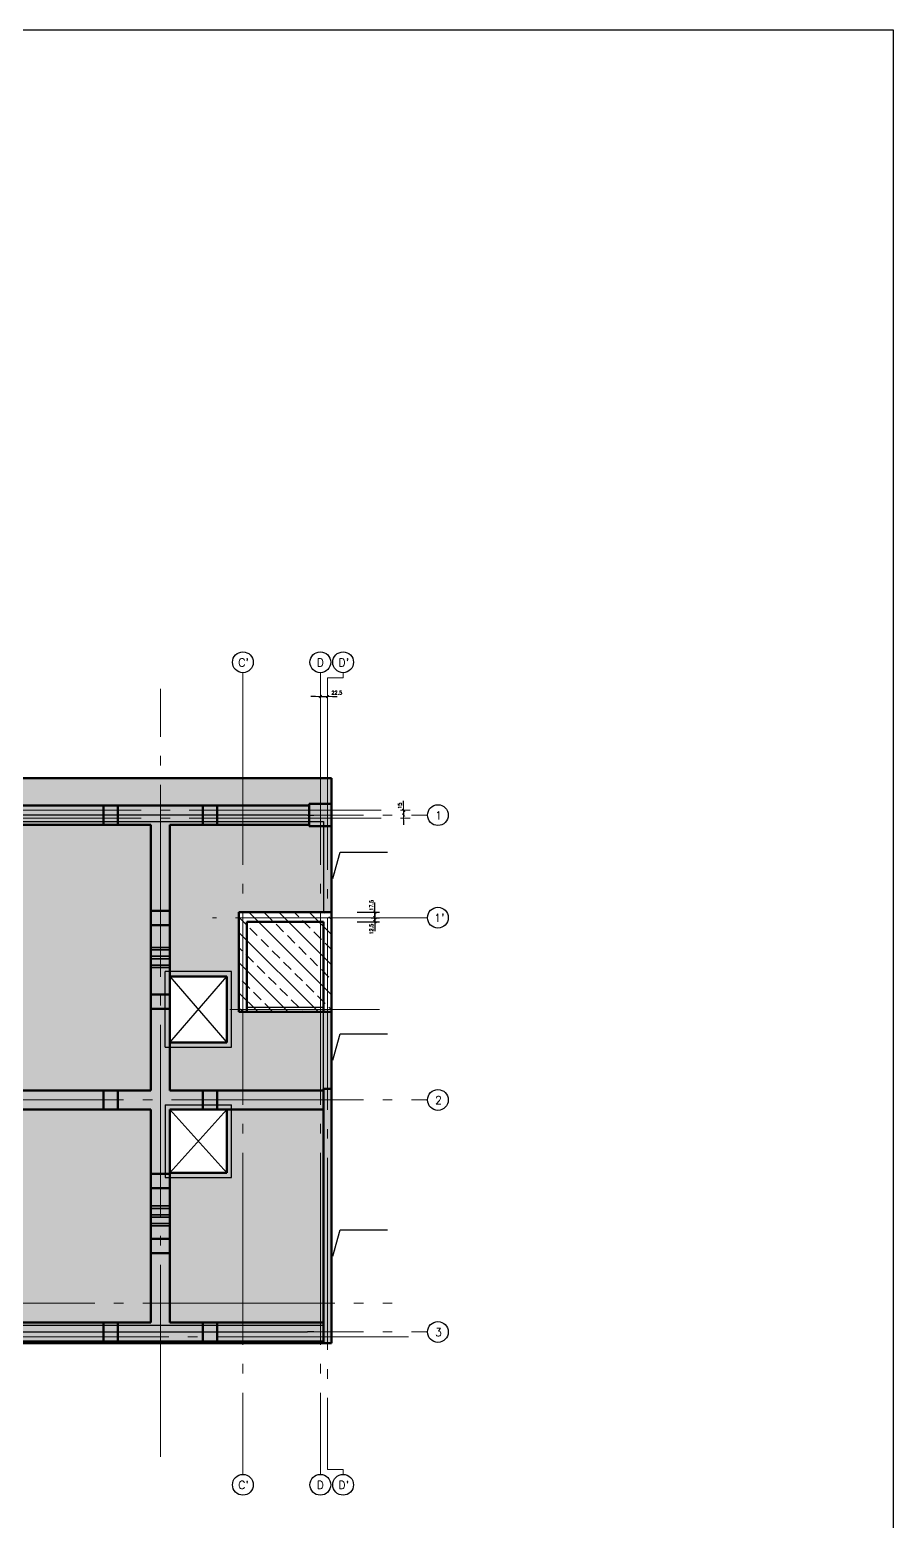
# Model space of a CAD drawing. Extents: x -970 to 10525, y -5 to 8110.
# Drawn here: x 7822 to 10520, y 3450 to 8110 of the extents above; entities that cross this region are included whole.
import ezdxf
from ezdxf.xclip import XClip

# ---------------------------------------------------------------- set-up
doc = ezdxf.new("R2010")
doc.units = 0
doc.header["$LTSCALE"] = 60
doc.header["$MEASUREMENT"] = 0
doc.header["$XCLIPFRAME"] = 0
doc.linetypes.add('2024_22-102$0$EJES', pattern=[12.5, 10, -1, 0.5, -1])
doc.layers.get('0').update_dxf_attribs({"linetype": 'CONTINUOUS'})
for name, color, linetype, lineweight in [('2024_22-102$0$RLE-COTAS', 2, 'CONTINUOUS', 9), ('2024_22-102$0$RLE-EJE', 3, 'CONTINUOUS', 25), ('2024_22-102$0$RLE-EJES', 1, '2024_22-102$0$EJES', 15), ('2024_22-102$0$RLE-LOSA', 90, 'CONTINUOUS', 15), ('2024_22-102$0$RLE-MURO', 3, 'CONTINUOUS', 25), ('2024_22-102$0$RLE-PILAR', 3, 'CONTINUOUS', 25), ('2024_22-102$0$RLE-PROYECCION', 3, 'CONTINUOUS', 15), ('2024_22-102$0$RLE-VIGA', 3, 'CONTINUOUS', 15)]:
    doc.layers.add(name, color=color, linetype=linetype, lineweight=lineweight)
for name, color, linetype in [('2024_22-102$0$RLE-COTAS1', 2, 'CONTINUOUS'), ('2024_22-102$0$RLE-SEGMENTOS1', 3, 'CONTINUOUS'), ('2024_22-102$0$RLE-VANOS', 1, 'CONTINUOUS'), ('HATCH CARGAS', 1, 'CONTINUOUS'), ('RLA-FORMATO', 7, 'CONTINUOUS')]:
    doc.layers.add(name, color=color, linetype=linetype)
doc.styles.add('2024_22-102$0$ROMAND', font='romand', dxfattribs={"height": 31.5})
doc.styles.add('2024_22-102$0$ROMANS', font='romans.shx', dxfattribs={"height": 11.25})
doc.dimstyles.new('2024_22-102$0$ING-50', dxfattribs={"dimscale": 50, "dimtxt": 0.27, "dimasz": 0.3, "dimexe": 0, "dimexo": 0, "dimgap": 0.1, "dimtad": 1, "dimdec": 1, "dimzin": 12, "dimdsep": 46, "dimtxsty": '2024_22-102$0$ROMANS', "dimblk": '2024_22-102$0$TICK1', "dimblk1": '2024_22-102$0$TICK1', "dimblk2": '2024_22-102$0$TICK1', "dimcen": 0.09, "dimclrd": 2, "dimclre": 1, "dimclrt": 3, "dimadec": 0, "dimazin": 0, "dimtfac": 1, "dimtdec": 0, "dimtix": 1, "dimtmove": 2, "dimatfit": 3, "dimldrblk": '2024_22-102$0$TICK1', "dimfxl": 0, "dimfxlon": 1, "dimtolj": 1, "dimtzin": 0, "dimarcsym": 0})

# ---------------------------------------------------------------- blocks, each defined once
blk = doc.blocks.new('2024_22-102$0$TICK1')
at = {"color": 2}
for points in [[(0, 0), (-1, 0)], [(1.819e-12, 0), (1.000000000001819, 0)]]:
    blk.add_lwpolyline(points, dxfattribs=at)
at = {"color": 2, "const_width": 0.2}
blk.add_lwpolyline([(-0.2999999999974534, -0.3000000000001819), (0.3000000000010914, 0.3000000000001819)], dxfattribs=at)
blk = doc.blocks.new('*D70')
at = {"layer": '2024_22-102$0$RLE-COTAS', "color": 2, "lineweight": -2, "transparency": 16777216}
for p, q in [((4220.199431031778, 3398.412019822534), (4205.199431031778, 3398.412019822534)), ((4235.199431031778, 3398.412019822534), (4257.699633481976, 3398.412019822534)), ((4272.699633481976, 3398.412019822534), (4287.699633481976, 3398.412019822534))]:
    blk.add_line(p, q, dxfattribs=at)
at = {"layer": '2024_22-102$0$RLE-COTAS', "color": 2, "lineweight": -2, "transparency": 16777216, "xscale": 15, "yscale": 15, "zscale": 15}
blk.add_blockref('2024_22-102$0$TICK1', (4235.199431031778, 3398.412019822534), dxfattribs=at)
at = {"layer": '2024_22-102$0$RLE-COTAS', "color": 2, "lineweight": -2, "transparency": 16777216, "xscale": 15, "yscale": 15, "zscale": 15, "rotation": 180}
blk.add_blockref('2024_22-102$0$TICK1', (4257.699633481976, 3398.412019822534), dxfattribs=at)
at = {"layer": '2024_22-102$0$RLE-COTAS', "color": 3, "transparency": 16777216, "insert": (4269.857249981082, 3415.990775871614), "char_height": 11.25, "width": 38.87659202789882, "attachment_point": 1, "line_spacing_factor": 0.9417779076525876, "style": '2024_22-102$0$ROMANS'}
blk.add_mtext('\\A1;22.5', dxfattribs=at)
blk = doc.blocks.new('*D72')
at = {"layer": '2024_22-102$0$RLE-COTAS', "color": 2, "lineweight": -2, "transparency": 16777216}
for p, q in [((4495.528282503732, 3057.933180450543), (4495.528282503732, 3072.933180450543)), ((4495.528282503732, 3042.933180450543), (4495.528282503732, 3027.933180450507)), ((4495.528282503732, 3012.933180450507), (4495.528282503732, 2997.933180450507))]:
    blk.add_line(p, q, dxfattribs=at)
at = {"layer": '2024_22-102$0$RLE-COTAS', "color": 2, "lineweight": -2, "transparency": 16777216, "xscale": 15, "yscale": 15, "zscale": 15}
for p, rotation in [((4495.528282503732, 3042.933180450543), 270), ((4495.528282503732, 3027.933180450507), 90)]:
    blk.add_blockref('2024_22-102$0$TICK1', p, dxfattribs=dict(at, rotation=rotation))
at = {"layer": '2024_22-102$0$RLE-COTAS', "color": 3, "transparency": 16777216, "insert": (4477.949526454666, 3047.403070630781), "char_height": 11.25, "width": 22.15061638798886, "attachment_point": 1, "rotation": 89.99999999999991, "line_spacing_factor": 0.9417779076525876, "style": '2024_22-102$0$ROMANS'}
blk.add_mtext('\\A1;15', dxfattribs=at)
blk = doc.blocks.new('*D97')
at = {"layer": '2024_22-102$0$RLE-COTAS1', "color": 1, "lineweight": -2, "transparency": 16777216}
for p, q in [((4394.030359870142, 2707.432161664235), (4420.528282503735, 2707.432161664235)), ((4350.528282503735, 2694.932161664247), (4420.528282503735, 2694.932161664247))]:
    blk.add_line(p, q, dxfattribs=at)
at = {"layer": '2024_22-102$0$RLE-COTAS1', "color": 2, "lineweight": -2, "transparency": 16777216}
for p, q in [((4405.528282503735, 2722.432161664235), (4405.528282503735, 2737.432161664235)), ((4405.528282503735, 2707.432161664235), (4405.528282503735, 2694.932161664247)), ((4405.528282503735, 2679.932161664247), (4405.528282503735, 2664.932161664247))]:
    blk.add_line(p, q, dxfattribs=at)
at = {"layer": '2024_22-102$0$RLE-COTAS1', "color": 2, "lineweight": -2, "transparency": 16777216, "xscale": 15, "yscale": 15, "zscale": 15}
for p, rotation in [((4405.528282503735, 2707.432161664235), 270), ((4405.528282503735, 2694.932161664247), 90)]:
    blk.add_blockref('2024_22-102$0$TICK1', p, dxfattribs=dict(at, rotation=rotation))
at = {"layer": '2024_22-102$0$RLE-COTAS1', "color": 3, "transparency": 16777216, "insert": (4394.90328250373, 2671.563743779269), "char_height": 11.25, "width": 49.95190022189325, "attachment_point": 5, "rotation": 90, "style": '2024_22-102$0$ROMANS'}
blk.add_mtext('\\A1;12.5', dxfattribs=at)
blk = doc.blocks.new('*D98')
at = {"layer": '2024_22-102$0$RLE-COTAS1', "color": 2, "lineweight": -2, "transparency": 16777216}
for p, q in [((4405.52828250374, 2739.932161664247), (4405.52828250374, 2754.932161664247)), ((4405.52828250374, 2707.432161664236), (4405.52828250374, 2724.932161664247)), ((4405.52828250374, 2692.432161664236), (4405.52828250374, 2677.432161664236))]:
    blk.add_line(p, q, dxfattribs=at)
at = {"layer": '2024_22-102$0$RLE-COTAS1', "color": 1, "lineweight": -2, "transparency": 16777216}
for p, q in [((4350.52828250374, 2724.932161664247), (4420.52828250374, 2724.932161664247)), ((4394.030359870142, 2707.432161664236), (4420.52828250374, 2707.432161664236))]:
    blk.add_line(p, q, dxfattribs=at)
at = {"layer": '2024_22-102$0$RLE-COTAS1', "color": 2, "lineweight": -2, "transparency": 16777216, "xscale": 15, "yscale": 15, "zscale": 15}
for p, rotation in [((4405.52828250374, 2724.932161664247), 270), ((4405.52828250374, 2707.432161664236), 90)]:
    blk.add_blockref('2024_22-102$0$TICK1', p, dxfattribs=dict(at, rotation=rotation))
at = {"layer": '2024_22-102$0$RLE-COTAS1', "color": 3, "transparency": 16777216, "insert": (4394.903282503735, 2745.787449885058), "char_height": 11.25, "width": 49.95190022189325, "attachment_point": 5, "rotation": 90, "style": '2024_22-102$0$ROMANS'}
blk.add_mtext('\\A1;17.5', dxfattribs=at)
blk = doc.blocks.new('2024_22-102$0$FLECHA')
at = {"color": 2}
blk.add_lwpolyline([(0, 0, 0, 5, 0), (19.21230457780803, 0, 5, 5, 0)], format="xyseb", dxfattribs=at)
blk = doc.blocks.new('2024_22-102')
at = {"color": 1}
for p, q in [((4274.101604644389, 2830.145914303311), (4297.611160386543, 2912.358266127606)), ((4297.611160386543, 2912.358266127606), (4444.752898098677, 2912.358266127606)), ((4274.101604644389, 2262.03206155711), (4297.611160386543, 2344.244413381405)), ((4297.611160386543, 2344.244413381405), (4444.752898098677, 2344.244413381405)), ((4274.101604644389, 1650.209380310796), (4297.611160386543, 1732.421732135091)), ((4297.611160386543, 1732.421732135091), (4444.752898098677, 1732.421732135091))]:
    blk.add_line(p, q, dxfattribs=at)
at = {"layer": '2024_22-102$0$RLE-EJE'}
for centre, radius in [((3993.199165209343, 3505.43318044223), 32.50000000000001), ((4235.199431031781, 3505.43318044223), 32.50000000000001), ((4306.450357864287, 3505.43318044223), 32.50000000000001), ((4602.699431031755, 3027.933180450505), 32.50000000000001), ((4602.699431031753, 2707.432161664234), 32.50000000000002), ((4602.699431031751, 2137.93318044851), 32.50000000000001), ((4602.69943103175, 1412.933180442191), 32.50000000000001), ((3993.199165209341, 935.4331804505337), 32.50000000000001), ((4235.199431031779, 935.4331804505341), 32.50000000000001), ((4306.450357864287, 935.4331804505341), 32.50000000000001)]:
    blk.add_circle(centre, radius, dxfattribs=at)
at = {"layer": '2024_22-102$0$RLE-EJES', "linetype": '2024_22-102$0$EJES', "lineweight": 9}
for p, q in [((3993.19916520934, 3472.933180442231), (3993.19916520934, 967.9331804505339)), ((4235.199431031778, 3472.933180442231), (4235.199431031777, 967.9331804505343)), ((4257.699633481976, 3456.963245494024), (4257.699633481975, 983.5830355740727)), ((4257.699633481976, 3456.963245494024), (4306.450357864286, 3456.963245494024)), ((4306.450357864286, 3456.963245494024), (4306.450357864286, 3472.933180442231)), ((770.1994317448416, 3027.933180450517), (4570.199431031752, 3027.933180450506)), ((4570.199431031751, 2707.432161664234), (3897.842889487922, 2707.432161664236)), ((3951.873142066619, 2420.437409612148), (4420.344708525794, 2420.437409612148)), ((770.1994317448398, 2137.933180448521), (4570.19943103175, 2137.93318044851)), ((770.1994317448361, 1412.933180442202), (4570.199431031748, 1412.933180442191)), ((4257.699633481975, 983.5830355740727), (4306.450357864285, 983.5830355740727)), ((4306.450357864285, 983.5830355740727), (4306.450357864285, 967.9331804505343))]:
    blk.add_line(p, q, dxfattribs=at)
at = {"layer": '2024_22-102$0$RLE-EJES', "linetype": '2024_22-102$0$EJES'}
for p, q in [((3735.199633387159, 1022.933180442223), (3735.199633387163, 3422.933180442227)), ((825.5536696181962, 3042.933180450554), (4515.553669618195, 3042.933180450542)), ((825.5536696181962, 3017.933180450551), (4515.553669618195, 3017.93318045054)), ((1430.199633455413, 1502.933180441944), (4460.199633455414, 1502.933180441934)), ((4511.199431744421, 1397.93318044222), (831.1994317444214, 1397.933180442231))]:
    blk.add_line(p, q, dxfattribs=at)
at = {"layer": '2024_22-102$0$RLE-LOSA', "color": 3, "lineweight": 50}
for p, q in [((1070.199431744842, 3142.933180450545), (4270.199431031752, 3142.933180450536)), ((4270.199431031752, 3142.933180450536), (4270.199431031752, 3062.933180450544)), ((4270.199431031752, 2992.933180450544), (4270.199431031752, 2724.932161664246)), ((3942.899633387161, 2523.933180448543), (3765.19963338716, 2523.933180448543)), ((3942.89963338716, 2317.933180448543), (3942.899633387161, 2523.933180448543)), ((4005.699165209328, 2412.91651491812), (4245.199633481962, 2412.916514918119)), ((4270.199431031751, 2412.933180448543), (4270.199431031751, 2172.933180448511)), ((3765.199633400169, 2317.933180448544), (3942.89963338716, 2317.933180448543)), ((3942.899633387158, 1910.433180448543), (3942.899633387158, 2107.933180448541)), ((3765.19963338716, 1910.433180448543), (3942.899633387158, 1910.433180448543)), ((4245.199633481962, 1377.933180442231), (3270.199633400168, 1377.933180442231))]:
    blk.add_line(p, q, dxfattribs=at)
at = {"layer": '2024_22-102$0$RLE-MURO', "lineweight": 70}
for p, q in [((3980.699165209327, 2412.91651491812), (3980.699165209328, 2724.932161664247)), ((3980.699165209328, 2724.932161664247), (4270.199633481963, 2724.932161664246)), ((4270.199633481963, 2724.932161664246), (4270.199633481963, 2412.933180448543)), ((4005.699165209329, 2694.932161664247), (4005.699165209328, 2412.91651491812)), ((4245.199633481963, 2694.932161664246), (4005.699165209329, 2694.932161664247)), ((4245.199633481962, 2412.933180448543), (4245.199633481963, 2694.932161664246)), ((4005.699165209328, 2412.91651491812), (3980.699165209327, 2412.91651491812)), ((4270.199633481963, 2412.933180448543), (4245.199633481962, 2412.933180448543)), ((4245.199633481962, 1377.933180442231), (4245.199633481963, 2172.933180448511)), ((4245.199633481963, 2172.933180448511), (4270.199633481963, 2172.933180448511)), ((4270.199633481963, 2172.933180448511), (4270.199633481963, 1377.933180442231)), ((4270.199633481963, 1377.933180442231), (4245.199633481962, 1377.933180442231))]:
    blk.add_line(p, q, dxfattribs=at)
at = {"layer": '2024_22-102$0$RLE-PILAR', "lineweight": 70}
for p, q in [((4200.199431031764, 2992.933180450544), (4200.199431031764, 3062.933180450544)), ((4200.199431031764, 3062.933180450544), (4270.199431031764, 3062.933180450544)), ((4270.199431031764, 3062.933180450544), (4270.199431031764, 2992.933180450544)), ((4270.199431031764, 2992.933180450544), (4200.199431031764, 2992.933180450544))]:
    blk.add_line(p, q, dxfattribs=at)
at = {"layer": '2024_22-102$0$RLE-PROYECCION', "lineweight": 25}
blk.add_line((4200.204391969264, 3027.933180450541), (4215.199939420923, 3027.933180450541), dxfattribs=at)
at = {"layer": '2024_22-102$0$RLE-SEGMENTOS1', "lineweight": 50}
for p, q in [((3491.746358271055, 3057.933180450539), (3571.746358271056, 3057.933180450539)), ((3557.699633502377, 3057.933180450539), (3557.699633502377, 2997.933180450539)), ((3602.699633502377, 3057.933180450539), (3602.699633502377, 2997.933180450539)), ((3867.699633519188, 2997.933180450538), (3867.699633519188, 3057.933180450538)), ((3912.699633519188, 3057.933180450538), (3912.699633519188, 3027.933180450541)), ((3491.746358271055, 2997.933180450539), (3571.746358271056, 2997.933180450539)), ((3912.699633519188, 3027.933180450541), (3912.699633519188, 3007.933180450542)), ((3912.699633519188, 3007.933180450542), (3912.699633519188, 2997.933180450538)), ((3705.19963338716, 2728.733180450463), (3765.19963338716, 2728.733180450462)), ((3705.19963338716, 2683.733180450462), (3765.19963338716, 2683.733180450461)), ((3705.19963338716, 2467.133180448494), (3765.19963338716, 2467.133180448494)), ((3765.19963338716, 2422.133180448494), (3705.19963338716, 2422.133180448494)), ((3557.699633502344, 2167.933180448542), (3557.699633502344, 2107.933180448542)), ((3602.699633502344, 2167.933180448542), (3602.699633502344, 2107.933180448542)), ((3867.699633519159, 2107.933180448541), (3867.699633519159, 2167.933180448542)), ((3912.699633519159, 2167.933180448541), (3912.699633519159, 2107.933180448541)), ((3705.19963338716, 1907.094291931374), (3765.19963338716, 1907.094291931374)), ((3705.19963338716, 1862.094291931374), (3765.19963338716, 1862.094291931374)), ((3705.19963338716, 1703.755403420474), (3765.19963338716, 1703.755403420474)), ((3705.19963338716, 1658.755403420474), (3765.19963338716, 1658.755403420474)), ((3557.699633502322, 1442.933180442223), (3557.699633502322, 1382.933180442222)), ((3602.699633502322, 1442.933180442223), (3602.699633502322, 1382.933180442222)), ((3867.699633519133, 1382.933180442221), (3867.699633519133, 1442.933180442222)), ((3912.699633519133, 1442.933180442222), (3912.699633519133, 1382.933180442221))]:
    blk.add_line(p, q, dxfattribs=at)
at = {"layer": '2024_22-102$0$RLE-SEGMENTOS1', "lineweight": 25}
for p, q in [((3416.746358271055, 3027.933180450543), (3270.199633400169, 3027.933180450544)), ((3270.199633400169, 3007.933180450544), (3416.746358271055, 3007.933180450543)), ((3571.746358271056, 3027.933180450543), (3416.746358271055, 3027.933180450543)), ((3416.746358271055, 3007.933180450543), (3571.746358271056, 3007.933180450543)), ((3735.199633387162, 3027.933180450542), (3571.746358271056, 3027.933180450543)), ((3571.746358271056, 3007.933180450543), (3735.199633387162, 3007.933180450542)), ((3886.682143702402, 3027.933180450542), (3735.199633387162, 3027.933180450543)), ((3735.199633387162, 3007.933180450543), (3886.682143702402, 3007.933180450542)), ((4041.682143702403, 3027.933180450541), (3886.682143702402, 3027.933180450542)), ((3886.682143702402, 3007.933180450542), (4041.682143702403, 3007.933180450541)), ((4195.199939420922, 3027.933180450541), (4041.682143702403, 3027.933180450541)), ((4041.682143702403, 3007.933180450541), (4245.199633481963, 3007.933180450541)), ((4195.199939420922, 3027.933180450541), (4200.199431031764, 3027.933180450541)), ((4245.199633481963, 3007.933180450541), (4245.199633481963, 2724.932161664246)), ((3957.899633387161, 2538.933180448543), (3750.19963338716, 2538.933180448544)), ((3750.19963338716, 2302.933180448544), (3750.19963338716, 2538.933180448544)), ((3957.89963338716, 2302.933180448543), (3957.899633387161, 2538.933180448543)), ((4005.699165209328, 2427.91651491812), (4245.199633481962, 2427.916514918119)), ((4245.199633481963, 2172.933180448511), (4245.199633481962, 2412.933180448543)), ((3750.19963338716, 2302.933180448544), (3957.89963338716, 2302.933180448543)), ((3750.19963338716, 2122.933180448541), (3957.899633387158, 2122.933180448541)), ((3750.19963338716, 2122.933180448541), (3750.19963338716, 1895.433180448543)), ((3957.899633387158, 1895.433180448543), (3957.899633387158, 2122.933180448541)), ((3750.19963338716, 1895.433180448543), (3957.899633387158, 1895.433180448543)), ((3379.233305056264, 1432.933180441942), (3235.199633400164, 1432.933180441942)), ((3235.199633400164, 1412.933180441942), (3379.233305056264, 1412.933180441941)), ((3469.233305056263, 1432.933180441941), (3379.233305056264, 1432.933180441942)), ((3379.233305056264, 1412.933180441941), (3469.233305056263, 1412.933180441941)), ((3735.19963338716, 1432.93318044194), (3469.233305056263, 1432.933180441941)), ((3469.233305056263, 1412.933180441941), (3735.19963338716, 1412.93318044194)), ((3949.233305056264, 1432.93318044194), (3735.19963338716, 1432.93318044194)), ((3735.19963338716, 1412.93318044194), (3949.233305056264, 1412.93318044194)), ((4039.233305056264, 1432.93318044194), (3949.233305056264, 1432.93318044194)), ((3949.233305056264, 1412.93318044194), (4039.233305056264, 1412.933180441939)), ((4245.199633481962, 1432.933180441939), (4039.233305056264, 1432.93318044194)), ((4039.233305056264, 1412.933180441939), (4195.199939420917, 1412.933180441939)), ((4215.199939420918, 1412.933180441939), (4195.199939420917, 1412.933180441939))]:
    blk.add_line(p, q, dxfattribs=at)
at = {"layer": '2024_22-102$0$RLE-SEGMENTOS1', "lineweight": 35}
for p, q in [((3765.199633387154, 2614.183180443285), (3705.199633387153, 2614.183180443285)), ((3765.199633387154, 2606.683180443286), (3705.199633387153, 2606.683180443286)), ((3765.199633387154, 2586.683180443285), (3705.199633387153, 2586.683180443285)), ((3765.199633387154, 2579.183180443286), (3705.199633387153, 2579.183180443286)), ((3765.199633387154, 2559.183180443289), (3705.199633387153, 2559.183180443289)), ((3765.199633387154, 2551.68318044329), (3705.199633387153, 2551.68318044329)), ((3765.199633387153, 1806.674847675936), (3705.199633387152, 1806.674847675936)), ((3765.199633387153, 1799.174847675936), (3705.199633387152, 1799.174847675936)), ((3765.199633387153, 1779.174847675935), (3705.199633387152, 1779.174847675935)), ((3765.199633387153, 1771.674847675935), (3705.199633387152, 1771.674847675935)), ((3765.199633387153, 1751.674847675934), (3705.199633387152, 1751.674847675934)), ((3765.199633387153, 1744.174847675935), (3705.199633387152, 1744.174847675935))]:
    blk.add_line(p, q, dxfattribs=at)
at = {"layer": '2024_22-102$0$RLE-VANOS'}
for p, q in [((3765.19963340017, 2523.933180448544), (3942.89963338716, 2317.933180448543)), ((3765.199633400169, 2317.933180448544), (3942.899633387161, 2523.933180448543)), ((3942.899633387158, 1910.433180448543), (3765.199633400168, 2107.916514918161)), ((3765.199633400168, 1910.433180448543), (3942.899633387158, 2107.916514918161))]:
    blk.add_line(p, q, dxfattribs=at)
at = {"layer": '2024_22-102$0$RLE-VIGA', "lineweight": 50}
for p, q in [((3270.199633400169, 3057.93318045054), (3491.746358271055, 3057.933180450539)), ((3571.746358271056, 3057.933180450539), (3705.19963338716, 3057.933180450539)), ((3705.19963338716, 3057.933180450539), (3765.19963338716, 3057.933180450539)), ((3765.19963338716, 3057.933180450538), (3961.682143702402, 3057.933180450538)), ((3961.682143702402, 3057.933180450538), (4041.682143702403, 3057.933180450538)), ((4041.682143702403, 3057.933180450538), (4200.199431031764, 3057.933180450537)), ((3270.199633400169, 2997.93318045054), (3491.746358271055, 2997.933180450539)), ((3571.746358271056, 2997.933180450539), (3705.19963338716, 2997.933180450538)), ((3705.19963338716, 2167.933180448542), (3705.19963338716, 2997.933180450538)), ((3765.19963338716, 2167.933180448542), (3765.19963338716, 2997.933180450538)), ((3765.19963338716, 2997.933180450538), (3961.682143702401, 2997.933180450538)), ((3961.682143702401, 2997.933180450538), (4041.682143702403, 2997.933180450538)), ((4041.682143702403, 2997.933180450538), (4200.199431031764, 2997.933180450537)), ((3270.199633400169, 2167.933180448543), (3705.19963338716, 2167.933180448542)), ((3765.19963338716, 2167.933180448542), (4245.199633481963, 2167.93318044854)), ((3270.199633400169, 2107.933180448543), (3705.19963338716, 2107.933180448542)), ((3705.19963338716, 2107.933180448542), (3705.19963338716, 1442.933180442222)), ((3765.19963338716, 2107.933180448541), (3765.19963338716, 1442.933180442222)), ((3765.19963338716, 2107.933180448541), (4245.199633481963, 2107.93318044854)), ((3270.199633400168, 1442.933180442224), (3454.233305056263, 1442.933180442223)), ((3454.233305056263, 1442.933180442223), (3534.233305056263, 1442.933180442223)), ((3534.233305056263, 1442.933180442223), (3705.19963338716, 1442.933180442222)), ((3765.19963338716, 1442.933180442222), (4024.233305056264, 1442.933180442221)), ((4024.233305056264, 1442.933180442221), (4104.233305056264, 1442.933180442221)), ((4104.233305056264, 1442.933180442221), (4245.199633481962, 1442.933180442221)), ((3270.199633400168, 1382.933180442223), (3454.233305056263, 1382.933180442223)), ((3454.233305056263, 1382.933180442223), (3534.233305056263, 1382.933180442223)), ((3534.233305056263, 1382.933180442223), (3765.199633387159, 1382.933180442222)), ((3765.19963338716, 1382.933180442222), (4024.233305056264, 1382.933180442221)), ((4024.233305056264, 1382.933180442221), (4104.233305056264, 1382.933180442221)), ((4104.233305056264, 1382.933180442221), (4245.199633481962, 1382.93318044222))]:
    blk.add_line(p, q, dxfattribs=at)
at = {"color": 1, "rotation": 74.04151716586321}
for p in [(4274.101604644389, 2830.145914303311), (4274.101604644389, 2262.03206155711), (4274.101604644389, 1650.209380310796)]:
    blk.add_blockref('2024_22-102$0$FLECHA', p, dxfattribs=at)
at = {"layer": '2024_22-102$0$RLE-EJE', "color": 5, "lineweight": 9, "char_height": 25, "width": 1, "attachment_point": 1, "style": '2024_22-102$0$ROMAND'}
for s, insert in [("C'", (3978.655268685191, 3517.319448004275)), ('D', (4223.630534507628, 3517.319448004275)), ("D'", (4291.906461340135, 3517.319448004275)), ('1', (4593.645455136376, 3039.696575593019)), ("1'", (4590.928406927133, 2719.183349855052)), ('2', (4593.645455136372, 2149.696575591024)), ('3', (4593.645455136371, 1424.696575584705)), ("C'", (3978.655268685189, 947.3194480125794)), ('D', (4223.630534507626, 947.3194480125796)), ("D'", (4291.906461340135, 947.3194480125796))]:
    blk.add_mtext(s, dxfattribs=dict(at, insert=insert))
at = {"layer": '2024_22-102$0$RLE-COTAS'}
dim = blk.add_linear_dim(base=(4257.699633481976, 3398.412019822534), p1=(4235.199431031778, 3403.412019822534), p2=(4257.699633481976, 3403.412019822534), dimstyle='2024_22-102$0$ING-50', override={"dimexe": 0, "dimexo": 0, "dimdec": 1, "dimfxl": 0, "dimfxlon": 1}, dxfattribs=at)
dim.commit()
dim.dimension.update_dxf_attribs({"geometry": '*D70', "text_midpoint": (4289.295545995031, 3408.490775871614), "dimtype": 128})
dim = blk.add_linear_dim(base=(4495.528282503732, 3027.933180450507), p1=(4500.528282503747, 3042.933180450542), p2=(4500.528282503747, 3027.933180450506), angle=90, dimstyle='2024_22-102$0$ING-50', override={"dimexe": 0, "dimexo": 0, "dimdec": 1, "dimfxl": 0, "dimfxlon": 1}, dxfattribs=at)
dim.commit()
dim.dimension.update_dxf_attribs({"geometry": '*D72', "text_midpoint": (4485.449526454666, 3058.478378824775), "dimtype": 128, "text_rotation": 89.99999999999991})
at = {"layer": '2024_22-102$0$RLE-COTAS1'}
for base, p1, p2, angle, picture, middle in [((4405.52828250374, 2724.932161664247), (4394.030359870141, 2707.432161664235), (4245.199633481963, 2724.932161664246), 270, '*D98', (4394.903282503735, 2745.787449885058)), ((4405.528282503735, 2694.932161664247), (4394.030359870141, 2707.432161664234), (4245.199633481963, 2694.932161664246), 90, '*D97', (4394.90328250373, 2671.563743779269))]:
    dim = blk.add_linear_dim(base=base, p1=p1, p2=p2, angle=angle, dimstyle='2024_22-102$0$ING-50', override={"dimexe": 0.3, "dimfxl": 1.1}, dxfattribs=at)
    dim.commit()
    dim.dimension.update_dxf_attribs({"geometry": picture, "text_midpoint": middle, "dimtype": 128})

msp = doc.modelspace()

# ---------------------------------------------------------------- hatches: boundary and pattern name
at = {"layer": 'HATCH CARGAS'}
h = msp.add_hatch(dxfattribs=at)
h.set_pattern_fill('GRAVEL', color=256, scale=133.3333333333333, angle=45)
h.set_pattern_definition([(273.012787504, (-26.39865316429777, 162.1631551521149), (94.28090415820088, -1602.775370689514), [17.93813333333333, -1775.878406276493]), (229.969740728, (-25.4558441227157, 144.2497833620557), (1037.089945740264, 1225.651754056683), [30.7824, -3047.456634830666]), (177.510447078, (-45.25483399593904, 120.6795573225041), (1979.898987322331, -94.2809041581827), [21.70506666666666, -2148.804346146626]), (312.273689006, (-58.45416057808792, 60.33977866125205), (-1791.33717900592, 1979.898987322337), [28.03173333333333, -2775.1410722172]), (337.833654178, (-39.59797974644666, 39.59797974644666), (-1602.775370689509, 659.966329107448), [27.48733333333332, -2721.249750411773]), (42.27368900599998, (-14.14213562373095, 29.22708028904396), (-1979.898987322337, -1791.33717900592), [28.03173333333333, -2775.1410722172]), (82.69424046670001, (6.599663291074439, 48.08326112068522), (-282.8427124746214, -2168.460795638743), [37.07053333333332, -3669.979806522133]), (117.2553283749, (11.31370849898475, 84.85281374238569), (-1414.213562373093, 2734.146220587986), [34.9984, -3464.842866241786]), (166.429565615, (-4.714045207910317, 115.9655121145938), (-1979.898987322334, 471.4045207910286), [28.12666666666666, -2784.5430812972]), (220.236358309, (-32.05550741379015, 122.5651754056682), (1131.370849898478, 942.8090415820583), [32.11093333333333, -1573.43501050564]), (267.397437798, (-56.5685424949238, 101.8233764908628), (-94.28090415820543, -2168.46079563874), [41.5264, -4111.116667305986]), (183.814074834, (35.8267435801184, 152.7350647362942), (-1225.651754056686, -94.28090415820952), [14.17346666666666, -1403.179308364627]), (216.46923439, (21.68460795638745, 151.7922556947122), (1414.213562373095, 1037.08994574027), [26.96493333333333, -2669.5348554876]), (270, (0, 135.7645019878171), (94.28090415819999, -94.28090415820002), [18.85613333333333, -169.70567498308]), (248.198590514, (-17.91337179005921, 140.4785471957274), (282.8427124746203, 659.966329107441), [10.1544, -1005.282014115187]), (336.801409486, (-21.68460795638746, 131.0504567799068), (-377.1236166328052, 188.5618083164522), [14.3604, -703.6615742846]), (75.9637565321, (-8.48528137423856, 125.3936025304144), (94.2809041582133, 471.4045207910348), [23.32386666666666, -754.1363859793731]), (206.565051177, (-2.828427124746199, 148.0210195283839), (282.8427124746179, 94.2809041582096), [16.86546666666667, -404.7715546891199]), (61.38954033400001, (-76.36753236814712, 76.36753236814712), (659.9663291074371, 1225.651754056683), [23.62666666666666, -2339.04601955592]), (115.3461759419, (-65.05382386916236, 97.10933128295252), (659.9663291076495, -1414.21356237353), [19.82146666666666, -1962.321032975866]), (338.198590514, (-21.68460795638745, 166.8772003600252), (-659.9663291074407, 282.8427124746209), [20.30866666666666, -995.1277474485198]), (28.61045966600004, (-2.828427124746199, 159.3347280273687), (-1225.651754056683, -659.9663291074371), [23.62666666666666, -2339.046019555866]), (24.44395478000004, (-17.9133717900592, 17.9133717900592), (-659.9663291074501, -282.8427124746201), [22.784, -1116.416499375667]), (339.775140569, (2.82842712474619, 27.34146220587984), (-1508.494466531302, 565.6854249492376), [19.0904, -1889.9524084368]), (111.8014094864, (73.53910524340094, 73.53910524340094), (-282.8427124746179, 659.9663291074397), [20.30866666666666, -995.1277474485198]), (62.3540246363, (65.99663291074444, 92.39528607504221), (-848.5281374238584, -1602.775370689502), [22.3508, -2212.723148565333]), (114.4439547804, (27.34146220587983, 27.34146220587983), (282.842712474614, -659.9663291074406), [11.392, -1127.808499375667]), (146.309932474, (67.88225099390856, 67.88225099390856), (-471.4045207910294, 282.8427124746236), [6.798666666666666, -673.0706018123732]), (210.963756532, (62.22539674441617, 71.6534871602368), (377.1236166328216, 188.5618083164086), [27.48733333333332, -522.2600834156932]), (231.009005957, (38.65517070486459, 57.51135153650586), (848.528137423863, 1037.089945740273), [25.47333333333333, -2521.856423272374]), (348.690067526, (0, 116.9083211561759), (-282.8427124746165, 94.28090415820623), [19.22959999999999, -461.5105700618666]), (38.15722658699998, (18.85618083164126, 113.1370849898476), (1791.337179005927, 1414.213562373091), [33.57253333333333, -3323.675016537106]), (105.9453959009, (45.25483399593904, 133.878883904653), (282.8427124746191, -1037.089945740265), [13.72746666666666, -1359.023218798267]), (135, (41.48359782961078, 147.0782104868019), (-188.5618083164126, 1.42e-14), [7.999999999999998, -125.3333333333333]), (165.256437164, (33.94112549695428, 58.45416057808793), (1037.089945740271, -282.842712474619), [18.5232, -1833.802665259973]), (93.01278750419998, (16.02775370689508, 63.16820578599824), (-94.28090415820407, 1602.775370689505), [35.87626666666666, -1757.94027294316]), (45, (14.14213562373095, 98.99494936611664), (0, 188.5618083164127), [34.66666666666666, -98.66666666666666]), (10.30484646900005, (38.6551707048646, 123.5079844472503), (1602.775370689504, 282.8427124746486), [21.08186666666666, -2087.103240112266]), (299.054604099, (59.39696961966998, 127.2792206135785), (282.8427124746158, -471.4045207910356), [19.4136, -951.2677185707332]), (252.645975364, (68.82506003549062, 110.3086578651014), (-848.5281374238476, -2734.146220587984), [31.60866666666666, -3129.263224301252]), (220.42607874, (59.39696961966999, 80.13876853447539), (-1319.932658214884, -1131.370849898472), [33.43986666666665, -3310.543121062519])])
h.paths.add_polyline_path([(8764.661581571516, 5041.37345617581), (8475.161113298882, 5041.37345617581), (8475.161113298882, 5353.372437391514), (8764.661581571516, 5353.372437391514), (8764.661581571516, 5771.373456177812), (5564.661379834396, 5771.373456177812), (5564.661379834396, 3932.373456169744), (5789.661379833957, 3932.373456169468), (5789.661379833957, 4006.373456169498), (8764.661581571516, 4006.373456169498)])
h.paths.add_polyline_path([(6521.961581577965, 5152.373456175811), (6699.661581577964, 5152.373456175811), (6699.661581577964, 4946.37345616073), (6521.961581577965, 4946.37345616073)], flags=16)
h.paths.add_polyline_path([(6759.661581577967, 5152.373456175811), (6937.361581577966, 5152.373456175811), (6937.361581577966, 4946.37345616073), (6759.661581577967, 4946.37345616073)], flags=16)
h.paths.add_polyline_path([(6759.955998252384, 4736.373456175811), (6937.655998252383, 4736.373456175811), (6937.655998252383, 4530.37345616073), (6759.955998252384, 4530.37345616073)], flags=16)
h.paths.add_polyline_path([(6522.255998252384, 4736.373456175812), (6699.955998252383, 4736.373456175812), (6699.955998252383, 4530.373456160731), (6522.255998252384, 4530.373456160731)], flags=16)
h.paths.add_polyline_path([(8259.661581476714, 4736.373456175811), (8437.361581476713, 4736.373456175811), (8437.361581476713, 4538.87345617581), (8259.661581476714, 4538.87345617581)], flags=16)
h.paths.add_polyline_path([(8259.661581476716, 5152.373456175809), (8437.361581476714, 5152.373456175809), (8437.361581476714, 4946.37345617581), (8259.661581476716, 4946.37345617581)], flags=16)
h = msp.add_hatch(dxfattribs=at)
h.set_pattern_fill('BRASS', color=256, scale=266.6666666666666, angle=135, style=0)
h.set_pattern_definition([(135, (0, 0), (-47.14045207910316, -47.14045207910316), []), (135, (-23.57022603955158, -23.57022603955158), (-47.14045207910316, -47.14045207910316), [33.33333333333333, -16.66666666666666])])
h.paths.add_polyline_path([(8764.661379121306, 5353.372437391514), (8475.161113298882, 5353.372437391514), (8475.161113298882, 5041.37345617581), (8764.661379121306, 5041.37345617581)])

# ---------------------------------------------------------------- linework, layer by layer
for points in [[(5789.661379833957, 4006.373456169498), (5789.661379833957, 3932.373456169468), (5564.661379834396, 3932.373456169744), (5564.661379834396, 5771.373456177812), (8764.661581571516, 5771.373456177812), (8764.661581571516, 4006.373456169498)], [(8475.161113298882, 5353.372437391514), (8764.661379121306, 5353.372437391514), (8764.661379121306, 5041.37345617581), (8475.161113298882, 5041.37345617581)], [(8259.661581476716, 5152.373456175809), (8437.361581476714, 5152.373456175809), (8437.361581476714, 4946.37345617581), (8259.661581476716, 4946.37345617581)], [(8259.661581476714, 4736.373456175811), (8437.361581476713, 4736.373456175811), (8437.361581476713, 4538.87345617581), (8259.661581476714, 4538.87345617581)]]:
    msp.add_lwpolyline(points, close=True, dxfattribs=at)
at = {"layer": 'RLA-FORMATO', "color": 6, "linetype": 'Continuous'}
for p, q in [((-970.0000000000218, 8110), (10519.99999999998, 8110)), ((10519.99999999998, 8110), (10520, 5.68e-14))]:
    msp.add_line(p, q, dxfattribs=at)

# ---------------------------------------------------------------- block references
ref = msp.add_blockref('2024_22-102', (4494.461948089555, 2628.440275727268))
XClip(ref).set_block_clipping_path([(292.8796857698835, 864.9315300546364), (4685.825837955432, 3638.429611737243)])

doc.saveas('drawing.dxf')
